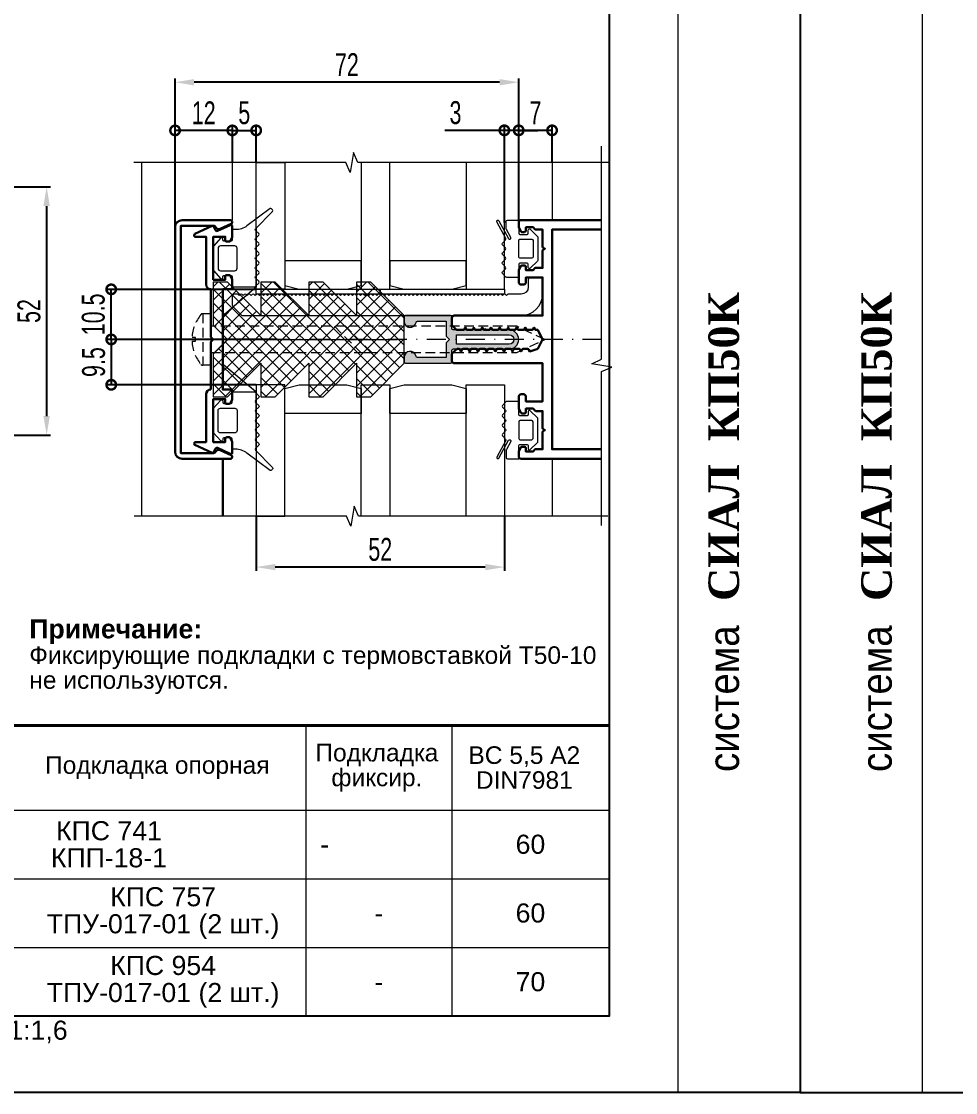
# Model space of a CAD drawing. Extents: x -37 to 8820, y -336 to 478.
# Drawn here: x 1788 to 1910.4, y 0 to 140.3 of the extents above; entities that cross this region are included whole.
import ezdxf
from ezdxf.enums import TextEntityAlignment as Align

# ---------------------------------------------------------------- set-up
doc = ezdxf.new("R2010")
doc.units = 0
doc.header["$LTSCALE"] = 5
doc.linetypes.add('DASHDOT', pattern=[1, 0.5, -0.25, 0, -0.25])
doc.linetypes.add('HIDDEN', pattern=[0.375, 0.25, -0.125])
doc.layers.get('0').update_dxf_attribs({"linetype": 'CONTINUOUS', "lineweight": 30})
doc.layers.get('DEFPOINTS').update_dxf_attribs({"linetype": 'CONTINUOUS'})
for name, color, linetype, lineweight in [('1', 6, 'DASHDOT', 13), ('2', 3, 'HIDDEN', 13), ('Dimentions', 5, 'CONTINUOUS', 15), ('Glass', 5, 'CONTINUOUS', 20), ('Ал подклад', 7, 'CONTINUOUS', 20), ('Герлен', 7, 'CONTINUOUS', 60), ('Зигзаг', 1, 'CONTINUOUS', 15), ('Конструкции', 252, 'CONTINUOUS', 20), ('Подкладки', 1, 'CONTINUOUS', 20), ('Рамки', 1, 'CONTINUOUS', 15), ('Текстовый', 7, 'CONTINUOUS', 9), ('Уплотнители', 1, 'CONTINUOUS', 20), ('Штриховка', 1, 'CONTINUOUS', 5)]:
    doc.layers.add(name, color=color, linetype=linetype, lineweight=lineweight)
doc.layers.add('Скрытые', color=14, linetype='CONTINUOUS', plot=False)
doc.styles.add('3', font='RUSS.SHX', dxfattribs={"width": 0.7, "height": 3})
doc.styles.add('Каталожный', font='arial.ttf', dxfattribs={"height": 2.5})
doc.styles.add('Фирм', font='arial.ttf', dxfattribs={"height": 3.5})
doc.styles.add('Фирм5', font='timesbd.ttf', dxfattribs={"height": 4})
doc.dimstyles.new('MX1_6', dxfattribs={"dimtxt": 3, "dimasz": 2.5, "dimexe": 0.5, "dimexo": 0, "dimgap": 0.8, "dimtad": 1, "dimlfac": 1.6, "dimdsep": 46, "dimtxsty": '3', "dimcen": 0, "dimclrd": 256, "dimclre": 256, "dimclrt": 256, "dimaunit": 1, "dimadec": 0, "dimazin": 0, "dimtfac": 1, "dimtmove": 0, "dimatfit": 1, "dimfxl": 1, "dimtvp": 1, "dimtolj": 1, "dimtzin": 0, "dimarcsym": 0})

# ---------------------------------------------------------------- blocks, each defined once
blk = doc.blocks.new('_DotSmall')
at = {"color": 0, "linetype": 'ByBlock', "const_width": 0.5}
blk.add_lwpolyline([(-0.0625, 0, 1), (0.0625, 0, 1)], format="xyb", close=True, dxfattribs=at)
blk = doc.blocks.new('*D799')
at = {"layer": 'DEFPOINTS', "color": 0, "linetype": 'Continuous', "transparency": 16777216}
for p in [(1799.79, 105.18), (1818.77, 105.18), (1815.26, 98.62)]:
    blk.add_point(p, dxfattribs=at)
at = {"layer": 'Dimentions', "linetype": 'Continuous', "lineweight": -2, "transparency": 16777216}
for p, q in [((1818.77, 105.18), (1799.29, 105.18)), ((1799.79, 98.62), (1799.79, 105.18)), ((1815.26, 98.62), (1799.29, 98.62))]:
    blk.add_line(p, q, dxfattribs=at)
at = {"layer": 'Dimentions', "linetype": 'Continuous', "lineweight": -2, "transparency": 16777216, "xscale": 2.5, "yscale": 2.5, "zscale": 2.5}
for p, rotation in [((1799.79, 105.18), 90), ((1799.79, 98.62), 270)]:
    blk.add_blockref('_DotSmall', p, dxfattribs=dict(at, rotation=rotation))
at = {"layer": 'Dimentions', "linetype": 'Continuous', "transparency": 16777216, "insert": (1797.45, 101.9), "char_height": 3, "attachment_point": 5, "rotation": 90, "style": '3'}
blk.add_mtext('\\A1;10.5', dxfattribs=at)
blk = doc.blocks.new('*D800')
at = {"layer": 'DEFPOINTS', "color": 0, "linetype": 'Continuous', "transparency": 16777216}
for p in [(1821.51, 98.62), (1799.79, 92.68), (1818.77, 92.68)]:
    blk.add_point(p, dxfattribs=at)
at = {"layer": 'Dimentions', "linetype": 'Continuous', "lineweight": -2, "transparency": 16777216}
for p, q in [((1821.51, 98.62), (1799.29, 98.62)), ((1799.79, 98.62), (1799.79, 92.68)), ((1818.77, 92.68), (1799.29, 92.68))]:
    blk.add_line(p, q, dxfattribs=at)
at = {"layer": 'Dimentions', "linetype": 'Continuous', "lineweight": -2, "transparency": 16777216, "xscale": 2.5, "yscale": 2.5, "zscale": 2.5}
for p, rotation in [((1799.79, 98.62), 90), ((1799.79, 92.68), 270)]:
    blk.add_blockref('_DotSmall', p, dxfattribs=dict(at, rotation=rotation))
at = {"layer": 'Dimentions', "linetype": 'Continuous', "transparency": 16777216, "insert": (1797.49, 95.65), "char_height": 3, "attachment_point": 5, "rotation": 90, "style": '3'}
blk.add_mtext('\\A1;9.5', dxfattribs=at)
blk = doc.blocks.new('*D801')
at = {"layer": 'DEFPOINTS', "color": 0, "linetype": 'Continuous', "transparency": 16777216}
for p in [(1785.52, 118.59), (1785.52, 86.09), (1791.33, 86.09)]:
    blk.add_point(p, dxfattribs=at)
at = {"layer": 'Dimentions', "linetype": 'Continuous', "lineweight": -2, "transparency": 16777216}
for p, q in [((1785.52, 118.59), (1791.83, 118.59)), ((1791.33, 116.09), (1791.33, 88.59)), ((1785.52, 86.09), (1791.83, 86.09))]:
    blk.add_line(p, q, dxfattribs=at)
at = {"layer": 'Dimentions', "linetype": 'Continuous', "transparency": 16777216}
for points in [[(1790.91, 116.09), (1791.75, 116.09), (1791.33, 118.59)], [(1790.91, 88.59), (1791.75, 88.59), (1791.33, 86.09)]]:
    blk.add_solid(points, dxfattribs=at)
at = {"layer": 'Dimentions', "linetype": 'Continuous', "transparency": 16777216, "insert": (1789.03, 102.34), "char_height": 3, "attachment_point": 5, "rotation": 90, "style": '3'}
blk.add_mtext('\\A1;52', dxfattribs=at)
blk = doc.blocks.new('*D806')
at = {"layer": 'DEFPOINTS', "color": 0, "linetype": 'Continuous', "transparency": 16777216}
for p in [(1818.77, 125.99), (1815.65, 121.77), (1818.77, 121.77)]:
    blk.add_point(p, dxfattribs=at)
at = {"layer": 'Dimentions', "linetype": 'Continuous', "lineweight": -2, "transparency": 16777216}
for p, q in [((1815.65, 121.77), (1815.65, 126.49)), ((1818.77, 121.77), (1818.77, 126.49)), ((1815.65, 125.99), (1818.77, 125.99))]:
    blk.add_line(p, q, dxfattribs=at)
at = {"layer": 'Dimentions', "linetype": 'Continuous', "lineweight": -2, "transparency": 16777216, "xscale": 2.5, "yscale": 2.5, "zscale": 2.5, "rotation": 180}
blk.add_blockref('_DotSmall', (1815.65, 125.99), dxfattribs=at)
at = {"layer": 'Dimentions', "linetype": 'Continuous', "lineweight": -2, "transparency": 16777216, "xscale": 2.5, "yscale": 2.5, "zscale": 2.5}
blk.add_blockref('_DotSmall', (1818.77, 125.99), dxfattribs=at)
at = {"layer": 'Dimentions', "linetype": 'Continuous', "transparency": 16777216, "insert": (1817.21, 128.29), "char_height": 3, "attachment_point": 5, "style": '3'}
blk.add_mtext('\\A1;5', dxfattribs=at)
blk = doc.blocks.new('*D807')
at = {"layer": 'DEFPOINTS', "color": 0, "linetype": 'Continuous', "transparency": 16777216}
for p in [(1818.77, 75.46), (1851.27, 75.46), (1818.77, 68.81)]:
    blk.add_point(p, dxfattribs=at)
at = {"layer": 'Dimentions', "linetype": 'Continuous', "lineweight": -2, "transparency": 16777216}
for p, q in [((1818.77, 75.46), (1818.77, 68.31)), ((1851.27, 75.46), (1851.27, 68.31)), ((1848.77, 68.81), (1821.27, 68.81))]:
    blk.add_line(p, q, dxfattribs=at)
at = {"layer": 'Dimentions', "linetype": 'Continuous', "transparency": 16777216}
for points in [[(1821.27, 69.22), (1821.27, 68.39), (1818.77, 68.81)], [(1848.77, 69.22), (1848.77, 68.39), (1851.27, 68.81)]]:
    blk.add_solid(points, dxfattribs=at)
at = {"layer": 'Dimentions', "linetype": 'Continuous', "transparency": 16777216, "insert": (1835.02, 71.11), "char_height": 3, "attachment_point": 5, "style": '3'}
blk.add_mtext('\\A1;52', dxfattribs=at)
blk = doc.blocks.new('*D808')
at = {"layer": 'DEFPOINTS', "color": 0, "linetype": 'Continuous', "transparency": 16777216}
for p in [(1851.27, 126), (1851.27, 113.93), (1853.15, 113.93)]:
    blk.add_point(p, dxfattribs=at)
at = {"layer": 'Dimentions', "linetype": 'Continuous', "lineweight": -2, "transparency": 16777216}
for p, q in [((1851.27, 113.93), (1851.27, 126.5)), ((1853.15, 113.93), (1853.15, 126.5)), ((1851.27, 126), (1843.47, 126)), ((1853.15, 126), (1851.27, 126)), ((1853.15, 126), (1855.65, 126))]:
    blk.add_line(p, q, dxfattribs=at)
at = {"layer": 'Dimentions', "linetype": 'Continuous', "lineweight": -2, "transparency": 16777216, "xscale": 2.5, "yscale": 2.5, "zscale": 2.5}
blk.add_blockref('_DotSmall', (1851.27, 126), dxfattribs=at)
at = {"layer": 'Dimentions', "linetype": 'Continuous', "lineweight": -2, "transparency": 16777216, "xscale": 2.5, "yscale": 2.5, "zscale": 2.5, "rotation": 180}
blk.add_blockref('_DotSmall', (1853.15, 126), dxfattribs=at)
at = {"layer": 'Dimentions', "linetype": 'Continuous', "transparency": 16777216, "insert": (1844.87, 128.3), "char_height": 3, "attachment_point": 5, "style": '3'}
blk.add_mtext('\\A1;3', dxfattribs=at)
blk = doc.blocks.new('*D809')
at = {"layer": 'DEFPOINTS', "color": 0, "linetype": 'Continuous', "transparency": 16777216}
for p in [(1808.15, 132.3), (1853.15, 121.77), (1808.15, 116.02)]:
    blk.add_point(p, dxfattribs=at)
at = {"layer": 'Dimentions', "linetype": 'Continuous', "lineweight": -2, "transparency": 16777216}
for p, q in [((1808.15, 116.02), (1808.15, 132.8)), ((1850.65, 132.3), (1810.65, 132.3)), ((1853.15, 121.77), (1853.15, 132.8))]:
    blk.add_line(p, q, dxfattribs=at)
at = {"layer": 'Dimentions', "linetype": 'Continuous', "transparency": 16777216}
for points in [[(1810.65, 132.71), (1810.65, 131.88), (1808.15, 132.3)], [(1850.65, 132.71), (1850.65, 131.88), (1853.15, 132.3)]]:
    blk.add_solid(points, dxfattribs=at)
at = {"layer": 'Dimentions', "linetype": 'Continuous', "transparency": 16777216, "insert": (1830.65, 134.6), "char_height": 3, "attachment_point": 5, "style": '3'}
blk.add_mtext('\\A1;72', dxfattribs=at)
blk = doc.blocks.new('*D810')
at = {"layer": 'DEFPOINTS', "color": 0, "linetype": 'Continuous', "transparency": 16777216}
for p in [(1808.15, 125.99), (1815.65, 121.77), (1808.15, 111.56)]:
    blk.add_point(p, dxfattribs=at)
at = {"layer": 'Dimentions', "linetype": 'Continuous', "lineweight": -2, "transparency": 16777216}
for p, q in [((1808.15, 111.56), (1808.15, 126.49)), ((1815.65, 121.77), (1815.65, 126.49)), ((1815.65, 125.99), (1808.15, 125.99))]:
    blk.add_line(p, q, dxfattribs=at)
at = {"layer": 'Dimentions', "linetype": 'Continuous', "lineweight": -2, "transparency": 16777216, "xscale": 2.5, "yscale": 2.5, "zscale": 2.5, "rotation": 180}
blk.add_blockref('_DotSmall', (1808.15, 125.99), dxfattribs=at)
at = {"layer": 'Dimentions', "linetype": 'Continuous', "lineweight": -2, "transparency": 16777216, "xscale": 2.5, "yscale": 2.5, "zscale": 2.5}
blk.add_blockref('_DotSmall', (1815.65, 125.99), dxfattribs=at)
at = {"layer": 'Dimentions', "linetype": 'Continuous', "transparency": 16777216, "insert": (1811.9, 128.29), "char_height": 3, "attachment_point": 5, "style": '3'}
blk.add_mtext('\\A1;12', dxfattribs=at)
blk = doc.blocks.new('*D811')
at = {"layer": 'DEFPOINTS', "color": 0, "linetype": 'Continuous', "transparency": 16777216}
for p in [(1853.15, 126), (1853.15, 122.23), (1857.52, 121.77)]:
    blk.add_point(p, dxfattribs=at)
at = {"layer": 'Dimentions', "linetype": 'Continuous', "lineweight": -2, "transparency": 16777216}
for p, q in [((1853.15, 122.23), (1853.15, 126.5)), ((1857.52, 121.77), (1857.52, 126.5)), ((1857.52, 126), (1853.15, 126))]:
    blk.add_line(p, q, dxfattribs=at)
at = {"layer": 'Dimentions', "linetype": 'Continuous', "lineweight": -2, "transparency": 16777216, "xscale": 2.5, "yscale": 2.5, "zscale": 2.5, "rotation": 180}
blk.add_blockref('_DotSmall', (1853.15, 126), dxfattribs=at)
at = {"layer": 'Dimentions', "linetype": 'Continuous', "lineweight": -2, "transparency": 16777216, "xscale": 2.5, "yscale": 2.5, "zscale": 2.5}
blk.add_blockref('_DotSmall', (1857.52, 126), dxfattribs=at)
at = {"layer": 'Dimentions', "linetype": 'Continuous', "transparency": 16777216, "insert": (1855.34, 128.3), "char_height": 3, "attachment_point": 5, "style": '3'}
blk.add_mtext('\\A1;7', dxfattribs=at)

msp = doc.modelspace()

# ---------------------------------------------------------------- hatches: boundary and pattern name
at = {"layer": 'Штриховка', "lineweight": 5}
h = msp.add_hatch(dxfattribs=at)
h.set_pattern_fill('NET', color=256, scale=10, angle=-45, style=0)
h.set_pattern_definition([(315, (4525.6243, 5174.4182), (0.88388348, 0.88388348), []), (45, (4525.6243, 5174.4182), (-0.88388348, 0.88388348), [])])
h.paths.add_polyline_path([(1813.1515, 96.7442), (1813.1515, 91.1192), (1815.0265, 91.1192), (1819.4015, 95.4942), (1819.4015, 91.1192), (1821.2765, 91.1192), (1825.6515, 95.4942), (1825.6515, 91.1192), (1827.5265, 91.1192), (1831.9015, 95.4942), (1831.9015, 91.1192), (1833.7765, 91.1192), (1838.1515, 95.4942), (1838.1515, 101.7442), (1833.7765, 106.1192), (1831.9015, 106.1192), (1831.9015, 101.7442), (1827.5265, 106.1192), (1825.6515, 106.1192), (1825.6515, 101.7442), (1821.2765, 106.1192), (1819.4015, 106.1192), (1819.4015, 101.7442), (1815.0265, 106.1192), (1813.1515, 106.1192), (1813.1515, 100.4942), (1815.0265, 98.6192)])
at = {"layer": 'Штриховка'}
h = msp.add_hatch(color=256, dxfattribs=at)
edge = h.paths.add_edge_path(flags=16)
edge.add_line((1845.0236, 99.2442), (1851.8986, 99.2442))
edge.add_arc((1851.8986, 98.6192), 0.625, -90, 90, ccw=False)
edge.add_line((1851.8986, 97.9942), (1845.0236, 97.9942))
edge.add_line((1845.0236, 97.9942), (1845.0236, 99.2442))
edge = h.paths.add_edge_path()
edge.add_arc((1838.9299, 96.2754), 0.7813, 9.281799, 180)
edge.add_line((1838.1486, 96.2754), (1838.1486, 95.6817))
edge.add_arc((1838.3361, 95.6817), 0.1875, 180, 270)
edge.add_line((1838.3361, 95.4942), (1844.2111, 95.4942))
edge.add_arc((1844.2111, 95.6817), 0.1875, 270, 360)
edge.add_line((1844.3986, 95.6817), (1844.3986, 97.1817))
edge.add_arc((1844.5861, 97.1817), 0.1875, 90, 180, ccw=False)
edge.add_line((1844.5861, 97.3692), (1848.6486, 97.3692))
edge.add_arc((1848.7736, 97.3692), 0.125, 180, 360)
edge.add_line((1848.8986, 97.3692), (1851.8986, 97.3692))
edge.add_arc((1851.8986, 98.6192), 1.25, 270, 450)
edge.add_line((1851.8986, 99.8692), (1848.8986, 99.8692))
edge.add_arc((1848.7736, 99.8692), 0.125, 0, 180)
edge.add_line((1848.6486, 99.8692), (1844.5861, 99.8692))
edge.add_arc((1844.5861, 100.0567), 0.1875, 180, 270, ccw=False)
edge.add_line((1844.3986, 100.0567), (1844.3986, 101.5567))
edge.add_arc((1844.2111, 101.5567), 0.1875, 360, 450)
edge.add_line((1844.2111, 101.7442), (1838.3361, 101.7442))
edge.add_arc((1838.3361, 101.5567), 0.1875, 90, 180)
edge.add_line((1838.1486, 101.5567), (1838.1486, 100.9629))
edge.add_arc((1838.9299, 100.9629), 0.7812, 180, 350.718201)
edge.add_arc((1839.886, 100.8067), 0.1875, 90, 170.718201, ccw=False)
edge.add_line((1839.886, 100.9942), (1843.6486, 100.9942))
edge.add_line((1843.6486, 100.9942), (1843.6486, 99.1343))
edge.add_arc((1843.8361, 99.1343), 0.1875, 180, 225)
edge.add_line((1843.7036, 99.0017), (1844.0861, 98.6192))
edge.add_line((1844.0861, 98.6192), (1843.7036, 98.2366))
edge.add_arc((1843.8361, 98.104), 0.1875, 135, 180)
edge.add_line((1843.6486, 98.104), (1843.6486, 96.2442))
edge.add_line((1843.6486, 96.2442), (1839.886, 96.2442))
edge.add_arc((1839.886, 96.4317), 0.1875, 189.281799, 270, ccw=False)

# ---------------------------------------------------------------- linework, layer by layer
msp.add_line((1814.3986, 82.9942), (1814.3986, 75.4639))
for points in [[(1808.1486, 83.9317), (1808.1486, 113.3067, -0.41421356), (1809.0861, 114.2442), (1815.3986, 114.2442, -0.80258485), (1815.5043, 113.7676), (1814.0676, 113.0977, -0.40155944), (1813.4946, 113.2922, 0.27973928), (1813.1619, 113.4942), (1808.8986, 113.4942), (1808.8986, 83.7442), (1813.1619, 83.7442, 0.27973928), (1813.4946, 83.9461, -0.40155944), (1814.0676, 84.1407), (1815.5043, 83.4707, -0.80258485), (1815.3986, 82.9942), (1809.0861, 82.9942, -0.41421356)], [(1812.8361, 92.0567), (1812.8361, 98.2291, -0.19891237), (1812.8911, 98.3617), (1813.1486, 98.6192), (1812.8911, 98.8768, -0.19891237), (1812.8361, 99.0094), (1812.8361, 105.1817, -0.41421356), (1812.2111, 105.8067), (1812.2111, 112.0567), (1810.8361, 112.0567, -0.41421356), (1810.6486, 112.2442), (1810.6486, 112.2632, -0.29147342), (1810.7569, 112.4332), (1812.9947, 113.4767, -0.41421356), (1813.2439, 113.386), (1813.4639, 112.9142, 0.41421356), (1813.7131, 112.8235), (1815.3819, 113.6017, -0.54861879), (1815.6486, 113.4317), (1815.6486, 112.101, -0.11643382), (1815.6288, 112.0172), (1815.388, 111.5354, -0.28407904), (1815.2203, 111.4317), (1814.8986, 111.4317, -0.41421356), (1814.7111, 111.6192), (1814.7111, 112.0567), (1813.1486, 112.0567), (1813.1486, 106.4317), (1814.7111, 106.4317), (1814.7111, 106.8692, -0.41421356), (1814.8986, 107.0567), (1815.2203, 107.0567, -0.28407904), (1815.388, 106.9531), (1815.6288, 106.4713, -0.11643382), (1815.6486, 106.3875), (1815.6486, 105.4942, -0.41421356), (1815.3361, 105.1817), (1814.3986, 105.1817), (1814.3986, 92.0567), (1815.3361, 92.0567, -0.41421356), (1815.6486, 91.7442), (1815.6486, 90.851, -0.11643382), (1815.6288, 90.7672), (1815.388, 90.2854, -0.28407904), (1815.2203, 90.1817), (1814.8986, 90.1817, -0.41421356), (1814.7111, 90.3692), (1814.7111, 90.8067), (1813.1486, 90.8067), (1813.1486, 85.1817), (1814.7111, 85.1817), (1814.7111, 85.6192, -0.41421356), (1814.8986, 85.8067), (1815.2203, 85.8067, -0.28407904), (1815.388, 85.7031), (1815.6288, 85.2213, -0.11643382), (1815.6486, 85.1375), (1815.6486, 83.8067, -0.54861879), (1815.3819, 83.6368), (1813.7131, 84.415, 0.41421356), (1813.4639, 84.3243), (1813.2439, 83.8525, -0.41421356), (1812.9947, 83.7618), (1810.7569, 84.8053, -0.29147342), (1810.6486, 84.9752), (1810.6486, 84.9942, -0.41421356), (1810.8361, 85.1817), (1812.2111, 85.1817), (1812.2111, 91.4317, -0.41421356)]]:
    msp.add_lwpolyline(points, format="xyb", close=True)
msp.add_lwpolyline([(1864.0138, 82.9942), (1853.4611, 82.9942, -0.41421356), (1853.1486, 83.3067), (1853.1486, 83.8874, -0.11643382), (1853.1684, 83.9713), (1853.4093, 84.453, -0.28407904), (1853.577, 84.5567), (1853.8986, 84.5567, -0.41421356), (1854.0861, 84.3692), (1854.0861, 83.9317), (1855.0236, 83.9317), (1855.2812, 84.1892, -0.19891237), (1855.4138, 84.2442), (1856.2736, 84.2442), (1856.2736, 86.472, -0.28407904), (1856.3773, 86.6397), (1856.5861, 86.7442), (1856.3773, 86.8486, -0.28407904), (1856.2736, 87.0163), (1856.2736, 89.2442), (1855.4138, 89.2442, -0.19891237), (1855.2812, 89.2991), (1855.0236, 89.5567), (1854.0861, 89.5567), (1854.0861, 89.1192, -0.41421356), (1853.8986, 88.9317), (1853.577, 88.9317, -0.28407904), (1853.4093, 89.0353), (1853.1684, 89.5171, -0.11643382), (1853.1486, 89.6009), (1853.1486, 91.1192, -0.41421356), (1853.4611, 91.4317), (1853.7736, 91.4317, -0.41421356), (1854.0861, 91.1192), (1854.0861, 90.4942), (1856.2736, 90.4942), (1856.2736, 95.4942), (1844.7111, 95.4942, -0.41421356), (1844.3986, 95.8067), (1844.3986, 96.6665, -0.19891237), (1844.4536, 96.7991), (1844.9687, 97.3142, -0.19891237), (1845.1013, 97.3692), (1845.314, 97.3692, -0.28407904), (1845.4817, 97.2655), (1845.5861, 97.0567), (1845.6906, 97.2655, -0.28407904), (1845.8583, 97.3692), (1846.439, 97.3692, -0.28407904), (1846.6067, 97.2655), (1846.7111, 97.0567), (1846.8156, 97.2655, -0.28407904), (1846.9833, 97.3692), (1847.564, 97.3692, -0.28407904), (1847.7317, 97.2655), (1847.8361, 97.0567), (1847.9406, 97.2655, -0.28407904), (1848.1083, 97.3692), (1848.689, 97.3692, -0.28407904), (1848.8567, 97.2655), (1848.9611, 97.0567), (1849.0656, 97.2655, -0.28407904), (1849.2333, 97.3692), (1849.814, 97.3692, -0.28407904), (1849.9817, 97.2655), (1850.0861, 97.0567), (1850.1906, 97.2655, -0.28407904), (1850.3583, 97.3692), (1850.939, 97.3692, -0.28407904), (1851.1067, 97.2655), (1851.2111, 97.0567), (1851.3156, 97.2655, -0.28407904), (1851.4833, 97.3692), (1852.064, 97.3692, -0.28407904), (1852.2317, 97.2655), (1852.3361, 97.0567), (1852.4406, 97.2655, -0.28407904), (1852.6083, 97.3692), (1853.189, 97.3692, -0.28407904), (1853.3567, 97.2655), (1853.4611, 97.0567), (1853.5656, 97.2655, -0.28407904), (1853.7333, 97.3692), (1854.314, 97.3692, -0.28407904), (1854.4817, 97.2655), (1854.5861, 97.0567), (1855.6486, 97.3692), (1856.2736, 98.6192), (1855.6486, 99.8692), (1855.4208, 99.8692, -0.28407904), (1855.2531, 99.9728), (1855.1486, 100.1817), (1855.0442, 99.9728, -0.28407904), (1854.8765, 99.8692), (1854.2958, 99.8692, -0.28407904), (1854.1281, 99.9728), (1854.0236, 100.1817), (1853.9192, 99.9728, -0.28407904), (1853.7515, 99.8692), (1853.1708, 99.8692, -0.28407904), (1853.0031, 99.9728), (1852.8986, 100.1817), (1852.7942, 99.9728, -0.28407904), (1852.6265, 99.8692), (1852.0458, 99.8692, -0.28407904), (1851.8781, 99.9728), (1851.7736, 100.1817), (1851.6692, 99.9728, -0.28407904), (1851.5015, 99.8692), (1850.9208, 99.8692, -0.28407904), (1850.7531, 99.9728), (1850.6486, 100.1817), (1850.5442, 99.9728, -0.28407904), (1850.3765, 99.8692), (1849.7958, 99.8692, -0.28407904), (1849.6281, 99.9728), (1849.5236, 100.1817), (1849.4192, 99.9728, -0.28407904), (1849.2515, 99.8692), (1848.6708, 99.8692, -0.28407904), (1848.5031, 99.9728), (1848.3986, 100.1817), (1848.2942, 99.9728, -0.28407904), (1848.1265, 99.8692), (1847.5458, 99.8692, -0.28407904), (1847.3781, 99.9728), (1847.2736, 100.1817), (1847.1692, 99.9728, -0.28407904), (1847.0015, 99.8692), (1846.4208, 99.8692, -0.28407904), (1846.2531, 99.9728), (1846.1486, 100.1817), (1846.0442, 99.9728, -0.28407904), (1845.8765, 99.8692), (1845.1013, 99.8692, -0.19891237), (1844.9687, 99.9241), (1844.4536, 100.4392, -0.19891237), (1844.3986, 100.5718), (1844.3986, 101.4317, -0.41421356), (1844.7111, 101.7442), (1856.2736, 101.7442), (1856.2736, 106.7442), (1854.0861, 106.7442), (1854.0861, 106.1192, -0.41421356), (1853.7736, 105.8067), (1853.4611, 105.8067, -0.41421356), (1853.1486, 106.1192), (1853.1486, 107.6374, -0.11643382), (1853.1684, 107.7213), (1853.4093, 108.203, -0.28407904), (1853.577, 108.3067), (1853.8986, 108.3067, -0.41421356), (1854.0861, 108.1192), (1854.0861, 107.6817), (1855.0236, 107.6817), (1855.2812, 107.9392, -0.19891237), (1855.4138, 107.9942), (1856.2736, 107.9942), (1856.2736, 110.222, -0.28407904), (1856.3773, 110.3897), (1856.5861, 110.4942), (1856.3773, 110.5986, -0.28407904), (1856.2736, 110.7663), (1856.2736, 112.9942), (1855.4138, 112.9942, -0.19891237), (1855.2812, 113.0491), (1855.0236, 113.3067), (1854.0861, 113.3067), (1854.0861, 112.8692, -0.41421356), (1853.8986, 112.6817), (1853.577, 112.6817, -0.28407904), (1853.4093, 112.7853), (1853.1684, 113.2671, -0.11643382), (1853.1486, 113.3509), (1853.1486, 113.9317, -0.41421356), (1853.4611, 114.2442), (1864.0138, 114.2442)], format="xyb")
msp.add_lwpolyline([(1864.0138, 84.2442), (1857.5236, 84.2442), (1857.5236, 112.9942), (1864.0138, 112.9942)])
at = {"layer": '1'}
msp.add_line((1864.0138, 98.6192), (1813.1486, 98.6192), dxfattribs=at)
at = {"layer": '2'}
msp.add_line((1811.7801, 101.9942), (1811.7801, 95.2442), dxfattribs=at)
msp.add_lwpolyline([(1810.3733, 98.8649, -0.16184886), (1811.539, 101.8806, -0.22388754), (1811.7801, 101.9942), (1812.8361, 101.9942), (1812.8361, 95.2442), (1811.7801, 95.2442, -0.22388754), (1811.539, 95.3579, -0.16184886), (1810.3733, 98.3736), (1810.811, 98.3736), (1810.811, 98.8649)], format="xyb", close=True, dxfattribs=at)
for points in [[(1812.8361, 96.9005), (1852.9003, 96.9005), (1856.5861, 98.6192), (1852.9003, 100.338), (1812.8361, 100.338)], [(1829.0271, 100.338), (1832.4646, 96.9005), (1833.8969, 96.9005), (1830.4594, 100.338)]]:
    msp.add_lwpolyline(points, close=True, dxfattribs=at)
at = {"layer": 'Dimentions', "linetype": 'Continuous'}
for p, q in [((1874, 297), (1874, 0)), ((1906, 297), (1906, 0))]:
    msp.add_line(p, q, dxfattribs=at)
msp.add_lwpolyline([(1803.7736, 121.7744), (1803.7736, 75.4639)], dxfattribs=at)
at = {"layer": 'Glass'}
for points in [[(1822.5236, 121.7744), (1822.5236, 105.1817), (1818.7736, 105.1817), (1818.7736, 121.7744)], [(1832.5236, 121.7744), (1832.5236, 105.1817), (1836.2736, 105.1817), (1836.2736, 121.7744)], [(1846.2736, 121.7745), (1846.2736, 105.1817), (1851.2736, 105.1817), (1851.2736, 121.7745)], [(1846.2736, 121.7745), (1846.2736, 105.1817), (1851.2736, 105.1817), (1851.2736, 121.7745)], [(1832.5236, 105.6841), (1832.5236, 108.9317), (1822.5225, 108.9317), (1822.5225, 105.6841), (1824.3986, 105.1817), (1830.6486, 105.1817)], [(1846.2736, 105.6841), (1846.2736, 108.9317), (1836.2725, 108.9317), (1836.2725, 105.6841), (1838.1486, 105.1817), (1844.3986, 105.1817)], [(1822.5236, 75.4639), (1822.5236, 92.6817), (1818.7736, 92.6817), (1818.7736, 75.4639)], [(1832.5236, 92.1791), (1832.5236, 88.9315), (1822.5225, 88.9315), (1822.5225, 92.1791), (1824.3986, 92.6815), (1830.6486, 92.6815)], [(1832.5236, 75.4639), (1832.5236, 92.6816), (1836.2736, 92.6816), (1836.2736, 75.4639)], [(1846.2736, 92.1791), (1846.2736, 88.9315), (1836.2725, 88.9315), (1836.2725, 92.1791), (1838.1486, 92.6815), (1844.3986, 92.6815)], [(1846.2736, 75.464), (1846.2736, 92.6817), (1851.2736, 92.6817), (1851.2736, 75.464)]]:
    msp.add_lwpolyline(points, close=True, dxfattribs=at)
at = {"layer": 'Ал подклад'}
msp.add_lwpolyline([(1816.6714, 104.5017), (1816.5388, 104.3691), (1816.4062, 104.5017, 0.19891237), (1816.2736, 104.5566), (1815.9611, 104.5566, 0.41421356), (1815.6486, 104.2441), (1815.6486, 103.1236, 0.19891237), (1815.7402, 102.9026), (1816.8071, 101.8357, 0.19891237), (1817.0281, 101.7441), (1853.4611, 101.7441, 0.41421356), (1856.2736, 104.5566), (1856.2736, 106.4316, 0.41421356), (1855.9611, 106.7441), (1854.7111, 106.7441, 0.41421356), (1854.3986, 106.4316), (1854.3986, 105.4941, -0.41421356), (1853.4611, 104.5566), (1851.8058, 104.5566, 0.19891237), (1851.6732, 104.5017), (1851.5406, 104.3691), (1851.408, 104.5017, 0.41421356), (1851.1428, 104.5017), (1851.0103, 104.3691), (1850.8777, 104.5017, 0.41421356), (1850.6125, 104.5017), (1850.4799, 104.3691), (1850.3473, 104.5017, 0.41421356), (1850.0822, 104.5017), (1849.9496, 104.3691), (1849.817, 104.5017, 0.41421356), (1849.5519, 104.5017), (1849.4193, 104.3691), (1849.2867, 104.5017, 0.41421356), (1849.0215, 104.5017), (1848.8889, 104.3691), (1848.7564, 104.5017, 0.41421356), (1848.4912, 104.5017), (1848.3586, 104.3691), (1848.226, 104.5017, 0.41421356), (1847.9609, 104.5017), (1847.8283, 104.3691), (1847.6957, 104.5017, 0.41421356), (1847.4305, 104.5017), (1847.298, 104.3691), (1847.1654, 104.5017, 0.41421356), (1846.9002, 104.5017), (1846.7676, 104.3691), (1846.635, 104.5017, 0.41421356), (1846.3699, 104.5017), (1846.2373, 104.3691), (1846.1047, 104.5017, 0.41421356), (1845.8395, 104.5017), (1845.707, 104.3691), (1845.5744, 104.5017, 0.41421356), (1845.3092, 104.5017), (1845.1766, 104.3691), (1845.044, 104.5017, 0.41421356), (1844.7789, 104.5017), (1844.6463, 104.3691), (1844.5137, 104.5017, 0.41421356), (1844.2486, 104.5017), (1844.116, 104.3691), (1843.9834, 104.5017, 0.41421356), (1843.7182, 104.5017), (1843.5856, 104.3691), (1843.4531, 104.5017, 0.41421356), (1843.1879, 104.5017), (1843.0553, 104.3691), (1842.9227, 104.5017, 0.41421356), (1842.6576, 104.5017), (1842.525, 104.3691), (1842.3924, 104.5017, 0.41421356), (1842.1272, 104.5017), (1841.9946, 104.3691), (1841.8621, 104.5017, 0.41421356), (1841.5969, 104.5017), (1841.4643, 104.3691), (1841.3317, 104.5017, 0.41421356), (1841.0666, 104.5017), (1840.934, 104.3691), (1840.8014, 104.5017, 0.41421356), (1840.5362, 104.5017), (1840.4037, 104.3691), (1840.2711, 104.5017, 0.41421356), (1840.0059, 104.5017), (1839.8733, 104.3691), (1839.7407, 104.5017, 0.41421356), (1839.4756, 104.5017), (1839.343, 104.3691), (1839.2104, 104.5017, 0.41421356), (1838.9453, 104.5017), (1838.8127, 104.3691), (1838.6801, 104.5017, 0.41421356), (1838.4149, 104.5017), (1838.2823, 104.3691), (1838.1498, 104.5017, 0.41421356), (1837.8846, 104.5017), (1837.752, 104.3691), (1837.6194, 104.5017, 0.41421356), (1837.3543, 104.5017), (1837.2217, 104.3691), (1837.0891, 104.5017, 0.41421356), (1836.8239, 104.5017), (1836.6913, 104.3691), (1836.5588, 104.5017, 0.41421356), (1836.2936, 104.5017), (1836.161, 104.3691), (1836.0284, 104.5017, 0.41421356), (1835.7633, 104.5017), (1835.6307, 104.3691), (1835.4981, 104.5017, 0.41421356), (1835.2329, 104.5017), (1835.1004, 104.3691), (1834.9678, 104.5017, 0.41421356), (1834.7026, 104.5017), (1834.57, 104.3691), (1834.4374, 104.5017, 0.41421356), (1834.1723, 104.5017), (1834.0397, 104.3691), (1833.9071, 104.5017, 0.41421356), (1833.642, 104.5017), (1833.5094, 104.3691), (1833.3768, 104.5017, 0.41421356), (1833.1116, 104.5017), (1832.979, 104.3691), (1832.8465, 104.5017, 0.41421356), (1832.5813, 104.5017), (1832.4487, 104.3691), (1832.3161, 104.5017, 0.41421356), (1832.051, 104.5017), (1831.9184, 104.3691), (1831.7858, 104.5017, 0.41421356), (1831.5206, 104.5017), (1831.388, 104.3691), (1831.2555, 104.5017, 0.41421356), (1830.9903, 104.5017), (1830.8577, 104.3691), (1830.7251, 104.5017, 0.41421356), (1830.46, 104.5017), (1830.3274, 104.3691), (1830.1948, 104.5017, 0.41421356), (1829.9296, 104.5017), (1829.7971, 104.3691), (1829.6645, 104.5017, 0.41421356), (1829.3993, 104.5017), (1829.2667, 104.3691), (1829.1341, 104.5017, 0.41421356), (1828.869, 104.5017), (1828.7364, 104.3691), (1828.6038, 104.5017, 0.41421356), (1828.3386, 104.5017), (1828.2061, 104.3691), (1828.0735, 104.5017, 0.41421356), (1827.8083, 104.5017), (1827.6757, 104.3691), (1827.5432, 104.5017, 0.41421356), (1827.278, 104.5017), (1827.1454, 104.3691), (1827.0128, 104.5017, 0.41421356), (1826.7477, 104.5017), (1826.6151, 104.3691), (1826.4825, 104.5017, 0.41421356), (1826.2173, 104.5017), (1826.0847, 104.3691), (1825.9522, 104.5017, 0.41421356), (1825.687, 104.5017), (1825.5544, 104.3691), (1825.4218, 104.5017, 0.41421356), (1825.1567, 104.5017), (1825.0241, 104.3691), (1824.8915, 104.5017, 0.41421356), (1824.6263, 104.5017), (1824.4938, 104.3691), (1824.3612, 104.5017, 0.41421356), (1824.096, 104.5017), (1823.9634, 104.3691), (1823.8308, 104.5017, 0.41421356), (1823.5657, 104.5017), (1823.4331, 104.3691), (1823.3005, 104.5017, 0.41421356), (1823.0353, 104.5017), (1822.9028, 104.3691), (1822.7702, 104.5017, 0.41421356), (1822.505, 104.5017), (1822.3724, 104.3691), (1822.2399, 104.5017, 0.41421356), (1821.9747, 104.5017), (1821.8421, 104.3691), (1821.7095, 104.5017, 0.41421356), (1821.4444, 104.5017), (1821.3118, 104.3691), (1821.1792, 104.5017, 0.41421356), (1820.914, 104.5017), (1820.7814, 104.3691), (1820.6489, 104.5017, 0.41421356), (1820.3837, 104.5017), (1820.2511, 104.3691), (1820.1185, 104.5017, 0.41421356), (1819.8534, 104.5017), (1819.7208, 104.3691), (1819.5882, 104.5017, 0.41421356), (1819.323, 104.5017), (1819.1905, 104.3691), (1819.0579, 104.5017, 0.41421356), (1818.7927, 104.5017), (1818.6601, 104.3691), (1818.5275, 104.5017, 0.41421356), (1818.2624, 104.5017), (1818.1298, 104.3691), (1817.9972, 104.5017, 0.41421356), (1817.732, 104.5017), (1817.5995, 104.3691), (1817.4669, 104.5017, 0.41421356), (1817.2017, 104.5017), (1817.0691, 104.3691), (1816.9366, 104.5017, 0.41421356)], format="xyb", close=True, dxfattribs=at)
at = {"layer": 'Герлен', "lineweight": 40}
msp.add_line((1700, 48.0868), (1865, 48.0868), dxfattribs=at)
at = {"layer": 'Герлен', "ltscale": 2, "const_width": 0.1875}
msp.add_lwpolyline([(1818.7736, 84.0567), (1818.7736, 91.7442), (1814.3986, 95.3817), (1814.3986, 101.7109), (1818.7736, 105.4942), (1818.7736, 113.1816)], dxfattribs=at)
at = {"layer": 'Зигзаг'}
for points in [[(1864.0138, 74.2735), (1864.0138, 94.4233), (1865.3317, 95.0041), (1862.719, 95.4398), (1864.0138, 96.0223), (1864.0138, 123.9489)], [(1865, 121.7744), (1832.0896, 121.7744), (1831.5088, 123.0923), (1831.0732, 120.4796), (1830.4907, 121.7744), (1802.7364, 121.7744)], [(1864.8411, 75.4639), (1832.1826, 75.4639), (1831.6018, 76.7818), (1831.1661, 74.1691), (1830.5836, 75.4639), (1802.7756, 75.4639)]]:
    msp.add_lwpolyline(points, dxfattribs=at)
at = {"layer": 'Конструкции'}
for p, q in [((1815.6486, 121.7744), (1815.6486, 114.2442)), ((1857.5236, 121.7744), (1857.5236, 114.2442)), ((1814.3986, 82.9942), (1814.3986, 75.4639)), ((1857.5236, 82.9942), (1857.5236, 75.4639))]:
    msp.add_line(p, q, dxfattribs=at)
at = {"layer": 'Подкладки'}
for points in [[(1818.7736, 105.1817), (1835.0236, 105.1817), (1835.0236, 104.5567), (1818.7736, 104.5567)], [(1835.0236, 105.1817), (1851.2736, 105.1817), (1851.2736, 104.5567), (1835.0236, 104.5567)]]:
    msp.add_lwpolyline(points, close=True, dxfattribs=at)
at = {"layer": 'Рамки'}
for p, q in [((1825.2836, 48.0868), (1825.2836, 10)), ((1844.375, 48.0868), (1844.375, 10)), ((1700, 37), (1865, 37)), ((1700, 28), (1865, 28)), ((1700, 19), (1865, 19)), ((1700, 10), (1865, 10))]:
    msp.add_line(p, q, dxfattribs=at)
at = {"layer": 'Скрытые', "linetype": 'Continuous'}
for points in [[(1680, 297), (1890, 297), (1890, 0), (1680, 0)], [(2100, 297), (1890, 297), (1890, 0), (2100, 0)], [(1700, 10), (1700, 287), (1865, 287), (1865, 10)]]:
    msp.add_lwpolyline(points, close=True, dxfattribs=at)
at = {"layer": 'Уплотнители'}
msp.add_line((1815.0265, 98.6192), (1837.214, 98.6192), dxfattribs=at)
for points in [[(1814.3986, 106.8379, -0.41421356), (1814.5549, 106.9942), (1815.4924, 106.9942, -0.41421356), (1815.6486, 106.8379), (1815.6486, 105.4942), (1818.5366, 105.4942, 0.19891237), (1818.625, 105.5308), (1819.1029, 106.0087, 0.41421356), (1819.1029, 106.2296), (1818.6988, 106.6337, -0.41421356), (1818.6988, 106.8546), (1819.1029, 107.2587, 0.41421356), (1819.1029, 107.4796), (1818.6988, 107.8837, -0.41421356), (1818.6988, 108.1046), (1819.1029, 108.5087, 0.41421356), (1819.1029, 108.7296), (1818.6988, 109.1337, -0.41421356), (1818.6988, 109.3546), (1819.1029, 109.7587, 0.41421356), (1819.1029, 109.9796), (1818.6988, 110.3837, -0.41421356), (1818.6988, 110.6046), (1819.1029, 111.0087, 0.41421356), (1819.1029, 111.2296), (1818.6988, 111.6337, -0.41421356), (1818.6988, 111.8546), (1819.1029, 112.2587, 0.41421356), (1819.1029, 112.4796), (1818.6988, 112.8837, -0.41421356), (1818.6988, 113.1046), (1820.9132, 115.3837, 0.41421356), (1820.9132, 115.6046), (1820.7818, 115.736, 0.29253821), (1820.6173, 115.7721), (1817.5641, 113.4913, -0.16178775), (1816.068, 112.9942), (1815.6486, 112.9942), (1815.6486, 111.6504, -0.41421356), (1815.4924, 111.4942), (1814.5549, 111.4942, -0.41421356), (1814.3986, 111.6504), (1814.3986, 111.8067, 0.66858666), (1814.1318, 111.917), (1813.1943, 110.8524, 0.19861919), (1813.1486, 110.742), (1813.1486, 107.7463, 0.19861919), (1813.1943, 107.6359), (1814.1318, 106.5713, 0.66858666), (1814.3986, 106.6817)], [(1852.1095, 111.9749), (1851.5425, 113.02, -0.12491271), (1851.5236, 113.0945), (1851.5236, 114.0879, -0.41421356), (1851.6799, 114.2442), (1853.1486, 114.2442), (1853.1486, 112.5254, 0.41421356), (1853.3049, 112.3692), (1854.2424, 112.3692, 0.41421356), (1854.3986, 112.5254), (1854.3986, 112.9317, -0.66858666), (1854.6655, 113.042), (1855.603, 112.1024, -0.19861919), (1855.6486, 111.992), (1855.6486, 108.9963, -0.19861919), (1855.603, 108.8859), (1854.6655, 107.9463, -0.66858666), (1854.3986, 108.0567), (1854.3986, 108.4629, 0.41421356), (1854.2424, 108.6192), (1853.3049, 108.6192, 0.41421356), (1853.1486, 108.4629), (1853.1486, 106.7442), (1851.5884, 106.7442, -0.19891237), (1851.4779, 106.7899), (1851.0091, 107.2587, -0.41421356), (1851.0091, 107.4796), (1851.4132, 107.8837, 0.41421356), (1851.4132, 108.1046), (1851.0091, 108.5087, -0.41421356), (1851.0091, 108.7296), (1851.4132, 109.1337, 0.41421356), (1851.4132, 109.3546), (1851.0091, 109.7587, -0.41421356), (1851.0091, 109.9796), (1851.4132, 110.3837, 0.41421356), (1851.4132, 110.6046), (1851.0091, 111.0087, -0.41421356), (1851.0091, 111.2296), (1851.4412, 111.6617, 0.33207606), (1851.468, 111.8467), (1850.2925, 114.0134, -1), (1850.5672, 114.1624), (1851.8348, 111.8259, 1)], [(1813.7736, 110.5567), (1813.7736, 107.9317, 0.41421356), (1814.0861, 107.6192), (1815.9611, 107.6192, 0.41421356), (1816.2736, 107.9317), (1816.2736, 110.5567, 0.41421356), (1815.9611, 110.8692), (1814.0861, 110.8692, 0.41421356)], [(1855.0236, 111.5879), (1855.0236, 109.4004, -0.41421356), (1854.8674, 109.2442), (1853.3049, 109.2442, -0.41421356), (1853.1486, 109.4004), (1853.1486, 111.5879, -0.41421356), (1853.3049, 111.7442), (1854.8674, 111.7442, -0.41421356)], [(1839.7009, 96.4014, 0.92211283), (1838.1486, 96.2754), (1838.1486, 95.6817, 0.41421356), (1838.3361, 95.4942), (1844.2111, 95.4942, 0.41421356), (1844.3986, 95.6817), (1844.3986, 97.1817, -0.41421356), (1844.5861, 97.3692), (1848.6486, 97.3692, 1), (1848.8986, 97.3692), (1851.8986, 97.3692, 1), (1851.8986, 99.8692), (1848.8986, 99.8692, 1), (1848.6486, 99.8692), (1844.5861, 99.8692, -0.41421356), (1844.3986, 100.0567), (1844.3986, 101.5567, 0.41421356), (1844.2111, 101.7442), (1838.3361, 101.7442, 0.41421356), (1838.1486, 101.5567), (1838.1486, 100.9629, 0.92211283), (1839.7009, 100.8369, -0.36752318), (1839.886, 100.9942), (1843.6486, 100.9942), (1843.6486, 99.1343, 0.19891237), (1843.7036, 99.0017), (1844.0861, 98.6192), (1843.7036, 98.2366, 0.19891237), (1843.6486, 98.104), (1843.6486, 96.2442), (1839.886, 96.2442, -0.36752318)], [(1845.0236, 99.2442), (1851.8986, 99.2442, -1), (1851.8986, 97.9942), (1845.0236, 97.9942)], [(1814.3986, 90.4004, 0.41421356), (1814.5549, 90.2442), (1815.4924, 90.2442, 0.41421356), (1815.6486, 90.4004), (1815.6486, 91.7442), (1818.5366, 91.7442, -0.19891237), (1818.625, 91.7076), (1819.1029, 91.2296, -0.41421356), (1819.1029, 91.0087), (1818.6988, 90.6046, 0.41421356), (1818.6988, 90.3837), (1819.1029, 89.9796, -0.41421356), (1819.1029, 89.7587), (1818.6988, 89.3546, 0.41421356), (1818.6988, 89.1337), (1819.1029, 88.7296, -0.41421356), (1819.1029, 88.5087), (1818.6988, 88.1046, 0.41421356), (1818.6988, 87.8837), (1819.1029, 87.4796, -0.41421356), (1819.1029, 87.2587), (1818.6988, 86.8546, 0.41421356), (1818.6988, 86.6337), (1819.1029, 86.2296, -0.41421356), (1819.1029, 86.0087), (1818.6988, 85.6046, 0.41421356), (1818.6988, 85.3837), (1819.1029, 84.9796, -0.41421356), (1819.1029, 84.7587), (1818.6988, 84.3546, 0.41421356), (1818.6988, 84.1337), (1820.9132, 81.8546, -0.41421356), (1820.9132, 81.6337), (1820.7818, 81.5024, -0.29253821), (1820.6173, 81.4662), (1817.5641, 83.747, 0.16178775), (1816.068, 84.2442), (1815.6486, 84.2442), (1815.6486, 85.5879, 0.41421356), (1815.4924, 85.7442), (1814.5549, 85.7442, 0.41421356), (1814.3986, 85.5879), (1814.3986, 85.4317, -0.66858666), (1814.1318, 85.3213), (1813.1943, 86.3859, -0.19861919), (1813.1486, 86.4963), (1813.1486, 89.492, -0.19861919), (1813.1943, 89.6024), (1814.1318, 90.667, -0.66858666), (1814.3986, 90.5567)], [(1852.1095, 85.2634), (1851.5425, 84.2184, 0.12491271), (1851.5236, 84.1438), (1851.5236, 83.1504, 0.41421356), (1851.6799, 82.9942), (1853.1486, 82.9942), (1853.1486, 84.7129, -0.41421356), (1853.3049, 84.8692), (1854.2424, 84.8692, -0.41421356), (1854.3986, 84.7129), (1854.3986, 84.3067, 0.66858666), (1854.6655, 84.1963), (1855.603, 85.1359, 0.19861919), (1855.6486, 85.2463), (1855.6486, 88.242, 0.19861919), (1855.603, 88.3524), (1854.6655, 89.292, 0.66858666), (1854.3986, 89.1817), (1854.3986, 88.7754, -0.41421356), (1854.2424, 88.6192), (1853.3049, 88.6192, -0.41421356), (1853.1486, 88.7754), (1853.1486, 90.4942), (1851.5884, 90.4942, 0.19891237), (1851.4779, 90.4484), (1851.0091, 89.9796, 0.41421356), (1851.0091, 89.7587), (1851.4132, 89.3546, -0.41421356), (1851.4132, 89.1337), (1851.0091, 88.7296, 0.41421356), (1851.0091, 88.5087), (1851.4132, 88.1046, -0.41421356), (1851.4132, 87.8837), (1851.0091, 87.4796, 0.41421356), (1851.0091, 87.2587), (1851.4132, 86.8546, -0.41421356), (1851.4132, 86.6337), (1851.0091, 86.2296, 0.41421356), (1851.0091, 86.0087), (1851.4412, 85.5766, -0.33207606), (1851.468, 85.3916), (1850.2925, 83.2249, 1), (1850.5672, 83.0759), (1851.8348, 85.4124, -1)], [(1813.7736, 86.6817), (1813.7736, 89.3067, -0.41421356), (1814.0861, 89.6192), (1815.9611, 89.6192, -0.41421356), (1816.2736, 89.3067), (1816.2736, 86.6817, -0.41421356), (1815.9611, 86.3692), (1814.0861, 86.3692, -0.41421356)], [(1855.0236, 85.6504), (1855.0236, 87.8379, 0.41421356), (1854.8674, 87.9942), (1853.3049, 87.9942, 0.41421356), (1853.1486, 87.8379), (1853.1486, 85.6504, 0.41421356), (1853.3049, 85.4942), (1854.8674, 85.4942, 0.41421356)]]:
    msp.add_lwpolyline(points, format="xyb", close=True, dxfattribs=at)
msp.add_lwpolyline([(1813.1515, 96.7442), (1813.1515, 91.1192), (1815.0265, 91.1192), (1819.4015, 95.4942), (1819.4015, 91.1192), (1821.2765, 91.1192), (1825.6515, 95.4942), (1825.6515, 91.1192), (1827.5265, 91.1192), (1831.9015, 95.4942), (1831.9015, 91.1192), (1833.7765, 91.1192), (1838.1515, 95.4942), (1838.1515, 101.7442), (1833.7765, 106.1192), (1831.9015, 106.1192), (1831.9015, 101.7442), (1827.5265, 106.1192), (1825.6515, 106.1192), (1825.6515, 101.7442), (1821.2765, 106.1192), (1819.4015, 106.1192), (1819.4015, 101.7442), (1815.0265, 106.1192), (1813.1515, 106.1192), (1813.1515, 100.4942), (1815.0265, 98.6192)], close=True, dxfattribs=at)

# ---------------------------------------------------------------- texts
at = {"layer": 'Скрытые', "linetype": 'Continuous', "insert": (1782.5, 7.9386), "char_height": 3.5, "width": 165, "attachment_point": 5, "style": 'Каталожный'}
msp.add_mtext('\\pxqc;{\\H0.71429x;масштаб 1:1,6}', dxfattribs=at)
at = {"layer": 'Текстовый', "style": 'Фирм5'}
for p in [(1882, 64.3724), (1902, 64.3724)]:
    msp.add_text('СИАЛ  КП50К', height=4, rotation=90, dxfattribs=at).set_placement(p)
at = {"layer": 'Текстовый', "style": 'Фирм', "width": 0.9}
for p in [(1882, 51.5762), (1902, 51.5762)]:
    msp.add_text(' система ', height=4, rotation=90, dxfattribs=at).set_placement(p, align=Align.CENTER)
at = {"layer": 'Текстовый', "linetype": 'Continuous', "line_spacing_factor": 0.85, "style": 'Каталожный'}
for s, insert, char_height, width, attachment_point in [('\\pxi-2,l2,r-2.0333,se1.0833,ql,t4;{\\fArial|b1|i0|c204|p34;Примечание:\\P\\pi0,l0,r0,s*,q*,tz;\\fArial|b0|i0|c204|p34;\\H0.92x;Фиксирующие подкладки с термовставкой T50-10 не используются.}', (1789.0588, 61.9759), 2.5, 76.66739, 1), ('Подкладка фиксир.', (1834.5751, 42.5434), 2.3, 14.253501, 5), ('ВС 5,5 А2\\PDIN7981', (1853.8866, 42.5434), 2.3, 27.25, 5), ('Подкладка опорная', (1805.8246, 42.5434), 2.3, 40.918032, 5), ('КПС 741 КПП-18-1', (1799.4952, 32.5), 2.5, 23.217592, 5), ('60', (1854.6875, 32.5), 2.5, 20.625, 5), ('-', (1827.7395, 32.5), 2.5, 35.271027, 5), ('КПС 757\\PТПУ-017-01 (2 шт.)', (1806.585, 23.5), 2.5, 39.397241, 5), ('60', (1854.6875, 23.5), 2.5, 20.625, 5), ('-', (1834.8293, 23.5), 2.5, 19.091378, 5), ('КПС 954\\PТПУ-017-01 (2 шт.)', (1806.585, 14.5), 2.5, 39.397241, 5), ('70', (1854.6875, 14.5), 2.5, 20.625, 5), ('-', (1834.8293, 14.5), 2.5, 19.091378, 5)]:
    msp.add_mtext(s, dxfattribs=dict(at, insert=insert, char_height=char_height, width=width, attachment_point=attachment_point))

# ---------------------------------------------------------------- dimensions: what is measured, and where the dimension line sits
at = {"layer": 'Dimentions', "linetype": 'Continuous'}
for base, p1, p2, picture, middle in [((1808.1486, 132.2975), (1853.1486, 121.7744), (1808.1486, 116.0208), '*D809', (1830.6486, 134.5975)), ((1818.7736, 68.8079), (1851.2736, 75.4639), (1818.7736, 75.4639), '*D807', (1835.0236, 71.1079))]:
    dim = msp.add_linear_dim(base=base, p1=p1, p2=p2, dimstyle='MX1_6', dxfattribs=at)
    dim.commit()
    dim.dimension.update_dxf_attribs({"geometry": picture, "text_midpoint": middle})
for base, p1, p2, picture, middle in [((1808.1486, 125.9934), (1815.6486, 121.7744), (1808.1486, 111.5558), '*D810', (1811.8986, 128.2934)), ((1818.7736, 125.9934), (1815.6486, 121.7744), (1818.7736, 121.7744), '*D806', (1817.2111, 128.2934)), ((1851.2736, 126.0025), (1853.1486, 113.9317), (1851.2736, 113.9317), '*D808', (1844.8736, 128.3025)), ((1853.1486, 126.0025), (1857.5236, 121.7744), (1853.1486, 122.2322), '*D811', (1855.3361, 128.3025))]:
    dim = msp.add_linear_dim(base=base, p1=p1, p2=p2, dimstyle='MX1_6', override={"dimdec": 0, "dimblk1": 'DotSmall', "dimblk2": 'DotSmall', "dimsah": 1}, dxfattribs=at)
    dim.commit()
    dim.dimension.update_dxf_attribs({"geometry": picture, "text_midpoint": middle})
dim = msp.add_linear_dim(base=(1791.331, 86.0889), p1=(1785.5195, 118.5889), p2=(1785.5195, 86.0889), angle=90, dimstyle='MX1_6', dxfattribs=at)
dim.commit()
dim.dimension.update_dxf_attribs({"geometry": '*D801', "text_midpoint": (1789.031, 102.3389)})
dim = msp.add_linear_dim(base=(1799.7895, 105.1817), p1=(1815.2578, 98.6192), p2=(1818.7736, 105.1817), angle=90, dimstyle='MX1_6', override={"dimdec": 1, "dimblk1": 'DotSmall', "dimblk2": 'DotSmall', "dimsah": 1}, dxfattribs=at)
dim.commit()
dim.dimension.update_dxf_attribs({"geometry": '*D799', "text_midpoint": (1799.7895, 101.9004), "dimtype": 160})
dim = msp.add_linear_dim(base=(1799.7895, 92.6817), p1=(1821.5078, 98.6192), p2=(1818.7736, 92.6817), angle=90, dimstyle='MX1_6', override={"dimdec": 1, "dimblk1": 'DotSmall', "dimblk2": 'DotSmall', "dimsah": 1}, dxfattribs=at)
dim.commit()
dim.dimension.update_dxf_attribs({"geometry": '*D800', "text_midpoint": (1797.4895, 95.6504)})

doc.saveas('drawing.dxf')
